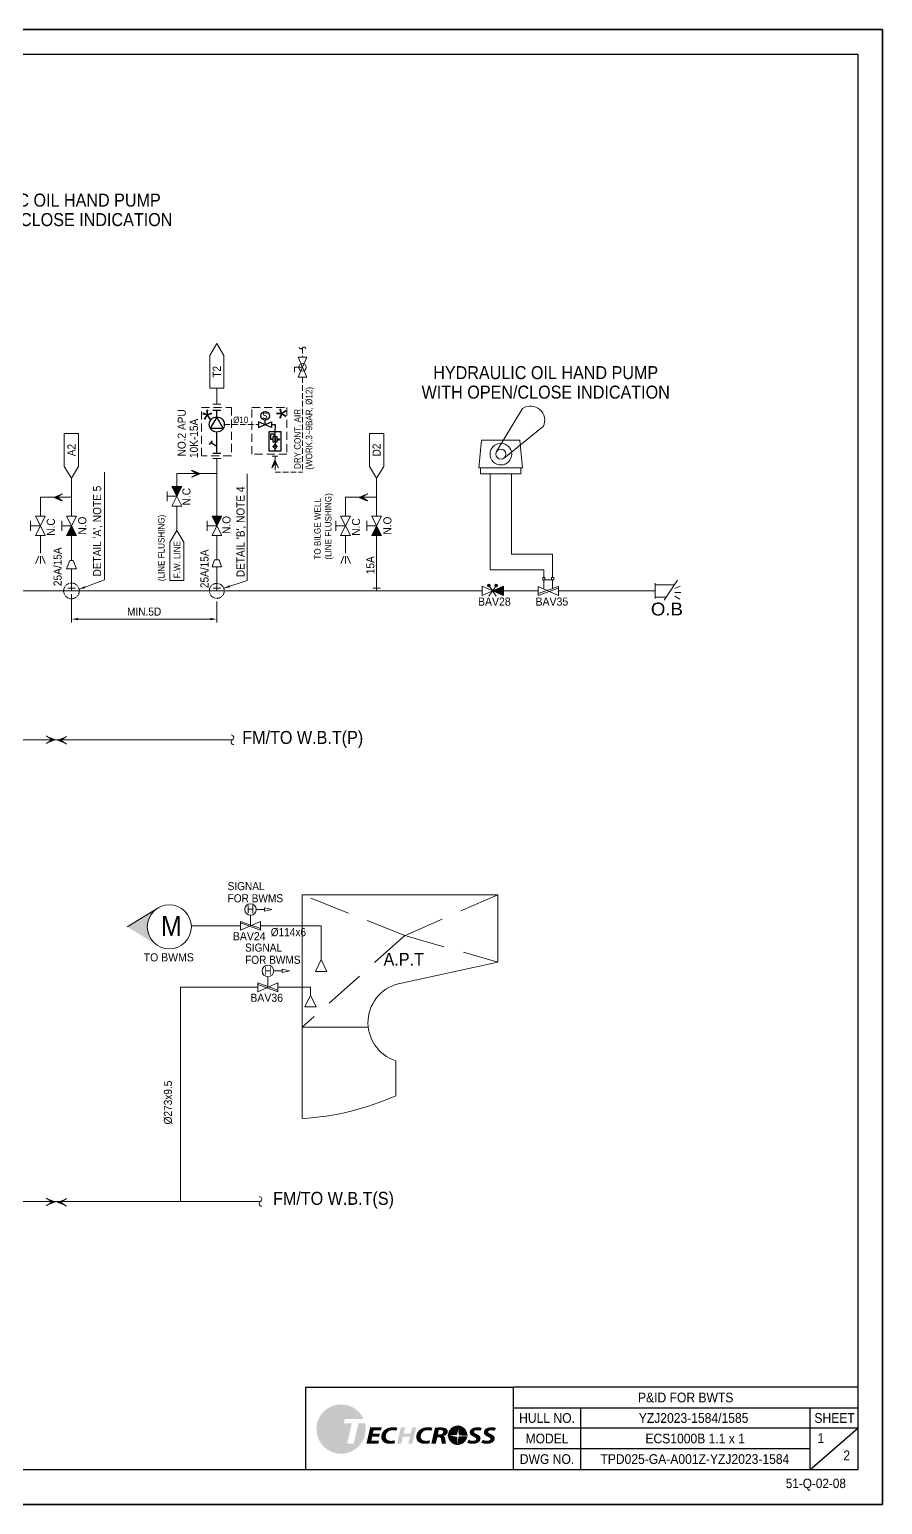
# Model space of a CAD drawing. Extents: x -553847 to 4496999, y 514150 to 878882.
# Drawn here: x 4333089 to 4359381, y 773562 to 818990 of the extents above; entities that cross this region are included whole.
import ezdxf

# ---------------------------------------------------------------- set-up
doc = ezdxf.new("R2010")
doc.units = 0
doc.header["$LTSCALE"] = 25
doc.header["$MEASUREMENT"] = 0
doc.header["$PDMODE"] = 3
doc.header["$PDSIZE"] = -7
for name, pattern in [('DASHED', [0.75, 0.5, -0.25]), ('Dashed_dotted', [9.714286, 6.857143, -1.428571, 0, -1.428571]), ('HIDDEN', [0.375, 0.25, -0.125]), ('PHANTOM', [63.5, 31.75, -6.35, 6.35, -6.35, 6.35, -6.35]), ('PHANTOM2', [31.75, 15.875, -3.175, 3.175, -3.175, 3.175, -3.175])]:
    doc.linetypes.add(name, pattern=pattern)
doc.layers.get('0').update_dxf_attribs({"linetype": 'CONTINUOUS', "lineweight": 9})
doc.layers.get('DEFPOINTS').update_dxf_attribs({"linetype": 'CONTINUOUS'})
doc.layers.add('0.1 Defpoints', color=7, linetype='CONTINUOUS', plot=False)
doc.layers.add('0.2 Dwg sheet', color=7, linetype='CONTINUOUS')
doc.layers.add('0.3 Text', color=7, linetype='CONTINUOUS')
for name, color, linetype, lineweight in [('0.4 Maker scope box', 3, 'HIDDEN', 9), ('0.5 Dim', 1, 'CONTINUOUS', 9), ('1.1 Y_Pipe', 7, 'CONTINUOUS', 13), ('1.10 Air line', 253, 'PHANTOM', 9), ('1.5 M_Equip', 4, 'CONTINUOUS', 30), ('1.7 Signal', 6, 'ZIGZAG', 9), ('1.9 Arrow', 1, 'CONTINUOUS', 9)]:
    doc.layers.add(name, color=color, linetype=linetype, lineweight=lineweight)
doc.styles.add('ARIAL', font='arial.ttf')
doc.styles.get("Standard").update_dxf_attribs({"font": '', "width": 0.95, "height": 250})
doc.styles.get('Standard').set_extended_font_data('Gulim')
doc.linetypes.add('ZIGZAG', pattern='A,0.0001,-0.2,[131,ltypeshp.shx,S=0.2,R=0,X=-0.2,Y=0],-0.4,[131,ltypeshp.shx,S=0.2,R=180,X=0.2,Y=0],-0.2', length=0.8001)
doc.dimstyles.new('TC50', dxfattribs={"dimtxt": 250, "dimasz": 200, "dimexe": 100, "dimexo": 100, "dimgap": 100, "dimtad": 1, "dimtoh": 1, "dimdec": 0, "dimrnd": 0.0005, "dimzin": 9, "dimdsep": 46, "dimtxsty": 'Standard', "dimcen": -3.5, "dimclrd": 1, "dimclre": 1, "dimazin": 2, "dimtfac": 0.6, "dimtdec": 0, "dimtmove": 0, "dimatfit": 3, "dimfxl": 4, "dimtolj": 1, "dimlwd": 15, "dimlwe": 15, "dimarcsym": 0})

# ---------------------------------------------------------------- blocks, each defined once
blk = doc.blocks.new('양식 51-Q-02-08')
at = {"layer": '0.1 Defpoints'}
blk.add_lwpolyline([(-2677005, 1033560), (-2613196, 1033560), (-2613196, 988132), (-2677005, 988132)], close=True, dxfattribs=at)
at = {"layer": '0.2 Dwg sheet'}
for p, q in [((-2630979, 991742), (-2624571, 991742)), ((-2630979, 991742), (-2630979, 989196)), ((-2624571, 989196), (-2624571, 991742)), ((-2613953, 991742), (-2624571, 991742)), ((-2624571, 991110), (-2613953, 991110)), ((-2622500, 991110), (-2622500, 989196)), ((-2615440, 991110), (-2615440, 989196)), ((-2613953, 990478), (-2624571, 990478)), ((-2615440, 989196), (-2613953, 990478)), ((-2615440, 989846), (-2624571, 989846))]:
    blk.add_line(p, q, dxfattribs=at)
blk.add_lwpolyline([(-2613953, 989196), (-2676245, 989196), (-2676245, 1032800), (-2613953, 1032800)], close=True, dxfattribs=at)
at = {"layer": '0.2 Dwg sheet', "insert": (-2623536, 989529), "char_height": 300, "width": 2070.81, "attachment_point": 5}
blk.add_mtext('DWG NO.', dxfattribs=at)
at = {"layer": '0.3 Text', "width": 0.95}
blk.add_text('51-Q-02-08', height=291.7, dxfattribs=at).set_placement((-2616177, 988637))
at = {"layer": '0.3 Text', "char_height": 300, "attachment_point": 5}
for s, insert, width in [('\\A1;SHEET', (-2614674, 990794), 1532.09), ('MODEL', (-2623536, 990162), 2070.81)]:
    blk.add_mtext(s, dxfattribs=dict(at, insert=insert, width=width))
blk = doc.blocks.new('*D207')
at = {"layer": '0.5 Dim', "color": 1, "linetype": 'ByBlock', "lineweight": 15, "ltscale": 30, "transparency": 16777216}
for p, q in [((4334383, 801600), (4334383, 800730)), ((4338866, 801370), (4338866, 800730)), ((4334583, 800830), (4338666, 800830))]:
    blk.add_line(p, q, dxfattribs=at)
at = {"layer": '0.5 Dim', "color": 1, "linetype": 'Continuous', "ltscale": 30, "transparency": 16777216}
for points in [[(4334583, 800864), (4334583, 800797), (4334383, 800830)], [(4338666, 800864), (4338666, 800797), (4338866, 800830)]]:
    blk.add_solid(points, dxfattribs=at)
at = {"layer": 'DEFPOINTS', "color": 0, "linetype": 'Continuous', "ltscale": 30, "transparency": 16777216}
for p in [(4334383, 801700), (4338866, 801470), (4338866, 800830)]:
    blk.add_point(p, dxfattribs=at)
at = {"layer": '0.5 Dim', "color": 0, "linetype": 'Continuous', "ltscale": 30, "transparency": 16777216, "insert": (4336624, 801060), "char_height": 250, "attachment_point": 5}
blk.add_mtext('\\A1;{\\C0;MIN.5D}', dxfattribs=at)

msp = doc.modelspace()

# ---------------------------------------------------------------- hatches: boundary and pattern name
at = {"layer": '0.2 Dwg sheet', "lineweight": 0}
h = msp.add_hatch(color=256, dxfattribs=at)
h.dxf.hatch_style = 2
edge = h.paths.add_edge_path()
edge.add_spline(control_points=[(4343229.4, 776057.4), (4343229.4, 776057.4), (4343082.3, 775440.7), (4343082.3, 775440.7), (4343082.3, 775440.7), (4342878.5, 775440.7), (4342878.5, 775440.7), (4342878.5, 775440.7), (4343025.7, 776057.4), (4343025.7, 776057.4), (4343025.7, 776057.4), (4342773.8, 776057.4), (4342773.8, 776057.4), (4342773.8, 776057.4), (4342809.2, 776199.2), (4342809.2, 776199.2), (4342809.2, 776199.2), (4343384.5, 776199.2), (4343384.5, 776199.2), (4343264.8, 776461.8), (4343000.2, 776644.4), (4342692.7, 776644.4), (4342273, 776644.4), (4341932.7, 776304.2), (4341932.7, 775884.3), (4341932.7, 775464.5), (4342273, 775124.2), (4342692.7, 775124.2), (4343112.6, 775124.2), (4343452.8, 775464.5), (4343452.8, 775884.3), (4343452.8, 775943.9), (4343445.7, 776001.8), (4343432.8, 776057.4), (4343432.8, 776057.4), (4343229.4, 776057.4), (4343229.4, 776057.4)], knot_values=[0, 0, 0, 0, 1, 1, 1, 2, 2, 2, 3, 3, 3, 4, 4, 4, 5, 5, 5, 6, 6, 6, 7, 7, 7, 8, 8, 8, 9, 9, 9, 10, 10, 10, 11, 11, 11, 12, 12, 12, 12], degree=3, periodic=0)
h = msp.add_hatch(color=256, dxfattribs=at)
h.dxf.hatch_style = 2
h.paths.add_polyline_path([(4343864, 775650.3), (4343652.2, 775650.3), (4343624.6, 775530), (4343863.1, 775530), (4343841.9, 775439.9), (4343475.7, 775439.9), (4343589.2, 775933.8), (4343942.9, 775933.8), (4343921.6, 775843.8), (4343696.5, 775843.8), (4343671.6, 775738.8), (4343885.3, 775738.8)])
h = msp.add_hatch(color=256, dxfattribs=at)
h.dxf.hatch_style = 2
edge = h.paths.add_edge_path()
edge.add_spline(control_points=[(4344352.5, 775453), (4344320.7, 775441.3), (4344267.4, 775431.8), (4344195.7, 775431.8), (4344037, 775431.8), (4343931.5, 775510.9), (4343931.5, 775641.5), (4343931.5, 775753.6), (4343991.8, 775840), (4344082.2, 775890), (4344144.3, 775925), (4344217, 775941.9), (4344301.1, 775941.9), (4344365.8, 775941.9), (4344414.6, 775929.5), (4344432.3, 775921.5), (4344432.3, 775921.5), (4344396.9, 775835.6), (4344396.9, 775835.6), (4344380, 775842.9), (4344340.1, 775851.8), (4344288.7, 775851.8), (4344237.3, 775851.8), (4344188.5, 775838.6), (4344152.3, 775813.7), (4344102.6, 775779.3), (4344069.8, 775722.7), (4344069.8, 775653.9), (4344069.8, 775574.7), (4344123.9, 775521.9), (4344228.5, 775521.9), (4344271, 775521.9), (4344312.7, 775527.7), (4344342, 775538.1), (4344342, 775538.1), (4344352.5, 775453), (4344352.5, 775453)], knot_values=[0, 0, 0, 0, 1, 1, 1, 2, 2, 2, 3, 3, 3, 4, 4, 4, 5, 5, 5, 6, 6, 6, 7, 7, 7, 8, 8, 8, 9, 9, 9, 10, 10, 10, 11, 11, 11, 12, 12, 12, 12], degree=3, periodic=0)
h = msp.add_hatch(color=256, dxfattribs=at)
h.dxf.hatch_style = 2
h.paths.add_polyline_path([(4344662.8, 775933.8), (4344618.5, 775741.9), (4344834.8, 775741.9), (4344879.1, 775933.8), (4345007.7, 775933.8), (4344894.2, 775439.9), (4344766.5, 775439.9), (4344813.5, 775648), (4344596.3, 775648), (4344549.3, 775439.9), (4344421.7, 775439.9), (4344535.1, 775933.8)])
h = msp.add_hatch(color=256, dxfattribs=at)
h.dxf.hatch_style = 2
edge = h.paths.add_edge_path()
edge.add_spline(control_points=[(4345430.7, 775453), (4345398.9, 775441.3), (4345345.6, 775431.8), (4345273.8, 775431.8), (4345115.2, 775431.8), (4345009.6, 775510.9), (4345009.6, 775641.5), (4345009.6, 775753.6), (4345069.9, 775840), (4345160.2, 775890), (4345222.5, 775925), (4345295.1, 775941.9), (4345379.3, 775941.9), (4345444, 775941.9), (4345492.8, 775929.5), (4345510.4, 775921.5), (4345510.4, 775921.5), (4345475, 775835.6), (4345475, 775835.6), (4345458.3, 775842.9), (4345418.3, 775851.8), (4345366.9, 775851.8), (4345315.4, 775851.8), (4345266.8, 775838.6), (4345230.4, 775813.7), (4345180.7, 775779.3), (4345147.9, 775722.7), (4345147.9, 775653.9), (4345147.9, 775574.7), (4345201.9, 775521.9), (4345306.6, 775521.9), (4345349.1, 775521.9), (4345390.8, 775527.7), (4345420, 775538.1), (4345420, 775538.1), (4345430.7, 775453), (4345430.7, 775453)], knot_values=[0, 0, 0, 0, 1, 1, 1, 2, 2, 2, 3, 3, 3, 4, 4, 4, 5, 5, 5, 6, 6, 6, 7, 7, 7, 8, 8, 8, 9, 9, 9, 10, 10, 10, 11, 11, 11, 12, 12, 12, 12], degree=3, periodic=0)
at = {"layer": '0.2 Dwg sheet', "linetype": 'Continuous', "lineweight": 0}
h = msp.add_hatch(color=256, dxfattribs=at)
h.paths.add_polyline_path([(4345981.7, 775832.7), (4345973, 775857.8), (4345937.7, 775896.3), (4345882.3, 775922.1), (4345812.2, 775934.4), (4345735.4, 775936.4), (4345663.6, 775932.9), (4345600.6, 775924.4), (4345489, 775440.2), (4345492, 775439.8), (4345614.8, 775439.8), (4345659.1, 775634.6), (4345705.5, 775634.6), (4345719.8, 775633.4), (4345744.5, 775625.9), (4345762.4, 775610.7), (4345774.4, 775585.3), (4345791.2, 775460.5), (4345795, 775444.2), (4345802.1, 775439.7), (4345927.9, 775439.7), (4345921.7, 775458.8), (4345916.4, 775487.6), (4345903.1, 775592.2), (4345896.5, 775618.6), (4345871.1, 775657.2), (4345848, 775670.9), (4345848, 775672.9), (4345861.8, 775676.9), (4345907.8, 775696.2), (4345944.2, 775722.5), (4345970.6, 775756.8), (4345982.9, 775798.8), (4345983.5, 775818.8)])
h.paths.add_polyline_path([(4345841.8, 775784.8, -0.1380365), (4345810.6, 775741.1, -0.1340355), (4345738.7, 775718.2), (4345676.5, 775718.2), (4345706.2, 775854.4), (4345769.2, 775854.4, -0.1816988), (4345829, 775834.7, -0.2969134)], flags=16)
at = {"layer": '0.2 Dwg sheet', "lineweight": 0}
h = msp.add_hatch(color=256, dxfattribs=at)
h.dxf.hatch_style = 2
edge = h.paths.add_edge_path()
edge.add_spline(control_points=[(4346312.2, 775991.7), (4346303.8, 775992.4), (4346295.4, 775993), (4346286.8, 775993), (4346185.9, 775993), (4346096.9, 775942.8), (4346042.9, 775866.2), (4346031.8, 775848.9), (4346021.9, 775830.4), (4346013.6, 775810.7), (4346001.6, 775781.9), (4345993.8, 775752.6), (4345989.7, 775723.3), (4345988.8, 775713.8), (4345988.3, 775704.2), (4345988.3, 775694.5), (4345988.3, 775693.9), (4345988.3, 775693.3), (4345988.3, 775692.7), (4346100.7, 775700), (4346231.5, 775712.8), (4346247.7, 775720), (4346268.6, 775729.4), (4346300.3, 775916.3), (4346312.2, 775991.7)], knot_values=[0, 0, 0, 0, 1, 1, 1, 2, 2, 2, 3, 3, 3, 4, 4, 4, 5, 5, 5, 6, 6, 6, 7, 7, 7, 8, 8, 8, 8], degree=3, periodic=0)
h = msp.add_hatch(color=256, dxfattribs=at)
h.dxf.hatch_style = 2
edge = h.paths.add_edge_path()
edge.add_spline(control_points=[(4346343.8, 775710.3), (4346359.1, 775700.2), (4346463.4, 775694.2), (4346585.2, 775690.7), (4346585.2, 775691.9), (4346585.4, 775693.2), (4346585.4, 775694.5), (4346585.4, 775841.1), (4346479.6, 775962.7), (4346340.3, 775988), (4346330.4, 775903), (4346314.1, 775729.8), (4346343.8, 775710.3)], knot_values=[0, 0, 0, 0, 1, 1, 1, 2, 2, 2, 3, 3, 3, 4, 4, 4, 4], degree=3, periodic=0)
h = msp.add_hatch(color=256, dxfattribs=at)
h.dxf.hatch_style = 2
edge = h.paths.add_edge_path()
edge.add_spline(control_points=[(4346623.8, 775554.2), (4346659.2, 775536.7), (4346708.8, 775522.7), (4346764.7, 775522.7), (4346813.5, 775522.7), (4346858.7, 775541.7), (4346858.7, 775579.8), (4346858.7, 775608.4), (4346832.9, 775626), (4346778.1, 775650.3), (4346715.1, 775678.1), (4346654.8, 775717.7), (4346654.8, 775781.4), (4346654.8, 775881.1), (4346759.3, 775941.9), (4346889.6, 775941.9), (4346961.4, 775941.9), (4347004.1, 775928.7), (4347029.6, 775917.7), (4347029.6, 775917.7), (4346989.8, 775829.9), (4346989.8, 775829.9), (4346970.4, 775838.6), (4346928.7, 775851.8), (4346879, 775851), (4346819.6, 775851), (4346788.6, 775826.8), (4346788.6, 775799.7), (4346788.6, 775770.3), (4346825, 775752.8), (4346875.5, 775729.4), (4346948.2, 775697.7), (4346993.4, 775657.5), (4346993.4, 775598.2), (4346993.4, 775488.2), (4346883.5, 775431.8), (4346751.3, 775431.8), (4346668.9, 775432.4), (4346608.7, 775450.1), (4346581.2, 775467), (4346581.2, 775467), (4346623.8, 775554.2), (4346623.8, 775554.2)], knot_values=[0, 0, 0, 0, 1, 1, 1, 2, 2, 2, 3, 3, 3, 4, 4, 4, 5, 5, 5, 6, 6, 6, 7, 7, 7, 8, 8, 8, 9, 9, 9, 10, 10, 10, 11, 11, 11, 12, 12, 12, 13, 13, 13, 14, 14, 14, 14], degree=3, periodic=0)
h = msp.add_hatch(color=256, dxfattribs=at)
h.dxf.hatch_style = 2
edge = h.paths.add_edge_path()
edge.add_spline(control_points=[(4347060.8, 775554.2), (4347096.3, 775536.7), (4347145.8, 775522.7), (4347201.7, 775522.7), (4347250.6, 775522.7), (4347295.7, 775541.7), (4347295.7, 775579.8), (4347295.7, 775608.4), (4347270.1, 775626), (4347215, 775650.3), (4347152.1, 775678.1), (4347091.8, 775717.7), (4347091.8, 775781.4), (4347091.8, 775881.1), (4347196.5, 775941.9), (4347326.7, 775941.9), (4347398.5, 775941.9), (4347441, 775928.7), (4347466.8, 775917.7), (4347466.8, 775917.7), (4347426.9, 775829.9), (4347426.9, 775829.9), (4347407.4, 775838.6), (4347365.8, 775851.8), (4347316.2, 775851), (4347256.8, 775851), (4347225.6, 775826.8), (4347225.6, 775799.7), (4347225.6, 775770.3), (4347262, 775752.8), (4347312.5, 775729.4), (4347385.2, 775697.7), (4347430.5, 775657.5), (4347430.5, 775598.2), (4347430.5, 775488.2), (4347320.5, 775431.8), (4347188.5, 775431.8), (4347105.9, 775432.4), (4347045.8, 775450.1), (4347018.2, 775467), (4347018.2, 775467), (4347060.8, 775554.2), (4347060.8, 775554.2)], knot_values=[0, 0, 0, 0, 1, 1, 1, 2, 2, 2, 3, 3, 3, 4, 4, 4, 5, 5, 5, 6, 6, 6, 7, 7, 7, 8, 8, 8, 9, 9, 9, 10, 10, 10, 11, 11, 11, 12, 12, 12, 13, 13, 13, 14, 14, 14, 14], degree=3, periodic=0)
h = msp.add_hatch(color=256, dxfattribs=at)
h.dxf.hatch_style = 2
edge = h.paths.add_edge_path()
edge.add_spline(control_points=[(4346238.7, 775640), (4346215.3, 775654.2), (4346085.8, 775662.1), (4345989.7, 775666.1), (4346003.1, 775524.2), (4346115.7, 775411.2), (4346257.5, 775397.4), (4346265.4, 775527.4), (4346272.9, 775619.2), (4346238.7, 775640)], knot_values=[0, 0, 0, 0, 1, 1, 1, 2, 2, 2, 3, 3, 3, 3], degree=3, periodic=0)
h = msp.add_hatch(color=256, dxfattribs=at)
h.dxf.hatch_style = 2
edge = h.paths.add_edge_path()
edge.add_spline(control_points=[(4346290.4, 775396.1), (4346439.5, 775397.9), (4346561.9, 775508.8), (4346582.1, 775652.7), (4346462.1, 775649.9), (4346360.3, 775646.5), (4346345.8, 775643.5), (4346318.8, 775637.8), (4346298.8, 775477.6), (4346290.4, 775396.1)], knot_values=[0, 0, 0, 0, 1, 1, 1, 2, 2, 2, 3, 3, 3, 3], degree=3, periodic=0)
at = {"layer": '1.1 Y_Pipe'}
for points in [[(4337631.3, 804614.2), (4337783.1, 804915.7), (4337480.5, 804915.7)], [(4334383.3, 803704.1), (4334535.2, 803402.6), (4334232.6, 803402.6)], [(4338865.7, 803704.1), (4339017.6, 804005.7), (4338715, 804005.7)], [(4343787.7, 803704.1), (4343939.6, 803402.6), (4343636.9, 803402.6)], [(4347690.4, 801844.5), (4347364.4, 801699.7), (4347690.4, 801555)]]:
    msp.add_hatch(color=256, dxfattribs=at).paths.add_polyline_path(points)
at = {"layer": '1.1 Y_Pipe', "linetype": 'Continuous', "ltscale": 30}
h = msp.add_hatch(dxfattribs=at)
h.set_pattern_fill('ANSI31', color=256, scale=1.072502, angle=-180)
h.set_pattern_definition([(225, (4407825.12348, 1143243.42312), (0.094796635586, -0.094796635586), [])])
h.paths.add_polyline_path([(4337013.6, 791913.5, 0.5309324), (4337026.6, 790789), (4336102.6, 791355.6)])
at = {"layer": '1.5 M_Equip'}
h = msp.add_hatch(color=256, dxfattribs=at)
h.paths.add_polyline_path([(4340656.7, 806290.5), (4340665.4, 806321.5), (4340648, 806321.5)])
h.paths.add_polyline_path([(4340647.9, 806409.7), (4340665.3, 806409.7), (4340656.6, 806440.7)])
at = {"layer": '1.9 Arrow'}
h = msp.add_hatch(dxfattribs=at)
h.set_pattern_fill('ANSI31', color=256, scale=0.356064, angle=90, style=0)
h.set_pattern_definition([(45, (4016764.481565, 561250.14158), (0.031471872735, -0.031471872735), [])])
h.paths.add_polyline_path([(4340559, 805485.3), (4340659.7, 805651.4), (4340760.5, 805485.3), (4340659.7, 805726.9)])
h = msp.add_hatch(dxfattribs=at)
h.set_pattern_fill('ANSI31', color=256, scale=0.382453, style=0)
h.set_pattern_definition([(315, (4071855.721377, 1147176.80577), (-0.033804374581, -0.033804374581), [])])
h.paths.add_polyline_path([(4338081.5, 805197.7), (4338260.2, 805305.4), (4338082.1, 805414.1), (4338341.3, 805305.1)])
h = msp.add_hatch(dxfattribs=at)
h.set_pattern_fill('ANSI31', color=256, scale=0.382453, angle=360, style=0)
h.set_pattern_definition([(315, (4061082.989324, 1138031.977624), (-0.033804374581, -0.033804374581), [])])
h.paths.add_polyline_path([(4334108.9, 804688.7), (4333930.2, 804581), (4334108.3, 804472.2), (4333849.1, 804581.2)])
h = msp.add_hatch(dxfattribs=at)
h.set_pattern_fill('ANSI31', color=256, scale=0.382453, angle=360, style=0)
h.set_pattern_definition([(315, (4070487.35597, 1138031.977624), (-0.033804374581, -0.033804374581), [])])
h.paths.add_polyline_path([(4343513.3, 804688.7), (4343334.6, 804581), (4343512.6, 804472.2), (4343253.5, 804581.2)])
h = msp.add_hatch(color=256, dxfattribs=at)
h.paths.add_polyline_path([(4333916.3, 797115), (4333788.7, 797115), (4333605.4, 796997.6)])
h.paths.add_polyline_path([(4333916.3, 797115), (4333605.4, 797232.5), (4333788.7, 797115)])
h = msp.add_hatch(color=256, dxfattribs=at)
h.paths.add_polyline_path([(4333923.9, 797101.1), (4334051.5, 797101.1), (4334234.8, 797218.6)])
h.paths.add_polyline_path([(4333923.9, 797101.1), (4334234.8, 796983.7), (4334051.5, 797101.1)])
h = msp.add_hatch(color=256, dxfattribs=at)
h.paths.add_polyline_path([(4333916.3, 782881.7), (4333788.7, 782881.7), (4333605.4, 782764.2)])
h.paths.add_polyline_path([(4333916.3, 782881.7), (4333605.4, 782999.1), (4333788.7, 782881.7)])
h = msp.add_hatch(color=256, dxfattribs=at)
h.paths.add_polyline_path([(4333923.9, 782867.8), (4334051.5, 782867.8), (4334234.8, 782985.2)])
h.paths.add_polyline_path([(4333923.9, 782867.8), (4334234.8, 782750.4), (4334051.5, 782867.8)])

# ---------------------------------------------------------------- linework, layer by layer
at = {"layer": '0.1 Defpoints', "color": 4, "linetype": 'ByBlock'}
msp.add_lwpolyline([(4295572.2, 773562.1), (4359381.2, 773562.1), (4359381.2, 818990), (4295572.2, 818990)], close=True, dxfattribs=at)
at = {"layer": '0.2 Dwg sheet', "linetype": 'Continuous', "lineweight": 0}
msp.add_line((4345489, 775440.2), (4345600.6, 775924.4), dxfattribs=at)
at = {"layer": '0.2 Dwg sheet', "lineweight": 0}
for points in [[(4346312.2, 775991.7), (4346300.3, 775916.3), (4346268.6, 775729.4), (4346247.7, 775720)], [(4346343.8, 775710.3), (4346314.1, 775729.8), (4346330.4, 775903), (4346340.3, 775988)], [(4346247.7, 775720), (4346231.5, 775712.8), (4346100.7, 775700), (4345988.3, 775692.7)], [(4345989.7, 775666.1), (4346085.8, 775662.1), (4346215.3, 775654.2), (4346238.7, 775640)], [(4346238.7, 775640), (4346272.9, 775619.2), (4346265.4, 775527.4), (4346257.5, 775397.4)], [(4346290.4, 775396.1), (4346298.8, 775477.6), (4346318.8, 775637.8), (4346345.8, 775643.5)], [(4346585.2, 775690.7), (4346463.4, 775694.2), (4346359.1, 775700.2), (4346343.8, 775710.3)], [(4346345.8, 775643.5), (4346360.3, 775646.5), (4346462.1, 775649.9), (4346582.1, 775652.7)]]:
    msp.add_open_spline(points, degree=3, dxfattribs=at)
at = {"layer": '0.3 Text', "linetype": 'Continuous', "ltscale": 30}
msp.add_line((4347690.4, 801844.5), (4347690.4, 801555), dxfattribs=at)
at = {"layer": '0.4 Maker scope box', "linetype": 'DASHED', "lineweight": 15, "ltscale": 20}
msp.add_lwpolyline([(4338387.7, 807350.5), (4339310.8, 807350.5), (4339310.8, 805854.9), (4338387.7, 805854.9)], close=True, dxfattribs=at)
at = {"layer": '0.4 Maker scope box', "linetype": 'DASHED', "lineweight": 15, "ltscale": 20, "elevation": -934.9}
msp.add_lwpolyline([(4339944.9, 807347.3), (4341024.9, 807347.3), (4341024.9, 805912.3), (4339944.9, 805912.3)], close=True, dxfattribs=at)
at = {"layer": '0.5 Dim', "linetype": 'PHANTOM2', "lineweight": 9, "ltscale": 0.3}
for centre, radius in [((4334383.2, 801699.7), 241.6), ((4338862.6, 801699.7), 229.6)]:
    msp.add_circle(centre, radius, dxfattribs=at)
at = {"layer": '1.1 Y_Pipe'}
for p, q in [((4338862.7, 809316.8), (4338642.9, 808952.5)), ((4338862.7, 809316.8), (4339082.6, 808952.5)), ((4338642.9, 807942.1), (4338642.9, 808952.5)), ((4339082.6, 807942.1), (4339082.6, 808952.5)), ((4339082.6, 807942.1), (4338642.9, 807942.1)), ((4338862.7, 807451.5), (4338862.7, 807942.1)), ((4338982.9, 807451.5), (4338742.6, 807451.5)), ((4334163.5, 806542.9), (4334163.5, 805532.5)), ((4334163.5, 806542.9), (4334603.2, 806542.9)), ((4334603.2, 806542.9), (4334603.2, 805532.5)), ((4343567.9, 806542.9), (4343567.9, 805532.5)), ((4343567.9, 806542.9), (4344007.5, 806542.9)), ((4344007.5, 806542.9), (4344007.5, 805532.5)), ((4334383.4, 805168.2), (4334163.5, 805532.5)), ((4334383.4, 805168.2), (4334603.2, 805532.5)), ((4338982.8, 805775.6), (4338742.4, 805775.6)), ((4338866.1, 804005.7), (4338862.6, 805775.6)), ((4343787.7, 805168.2), (4343567.9, 805532.5)), ((4343787.7, 805168.2), (4344007.5, 805532.5)), ((4334383.4, 804005.7), (4334383.4, 805168.2)), ((4338864.2, 805317.1), (4337631.3, 805317.1)), ((4337631.3, 805317.1), (4337631.3, 804614.2)), ((4343787.7, 804005.7), (4343787.7, 805168.2)), ((4334383.4, 804582), (4333426.7, 804582)), ((4333426.7, 804582), (4333426.7, 804005.7)), ((4337329.7, 804764.9), (4337329.7, 804463.4)), ((4337631.3, 804614.2), (4337329.7, 804614.2)), ((4337782, 804915.7), (4337480.5, 804915.7)), ((4337480.5, 804915.7), (4337631.3, 804614.2)), ((4337631.3, 804614.2), (4337480.5, 804312.6)), ((4337631.3, 804614.2), (4337782, 804915.7)), ((4337631.3, 804614.2), (4337782, 804312.6)), ((4343787.7, 804582), (4342831, 804582)), ((4342831, 804582), (4342831, 804005.7)), ((4337480.5, 804312.6), (4337782, 804312.6)), ((4337631.3, 804312.6), (4337631.3, 803560.5)), ((4333125.2, 803553.3), (4333125.2, 803854.9)), ((4333426.7, 803704.1), (4333125.2, 803704.1)), ((4333275.9, 804005.7), (4333577.5, 804005.7)), ((4333426.7, 803704.1), (4333275.9, 804005.7)), ((4333275.9, 803402.6), (4333426.7, 803704.1)), ((4333426.7, 803704.1), (4333577.5, 804005.7)), ((4333426.7, 803704.1), (4333577.5, 803402.6)), ((4334081.8, 803553.3), (4334081.8, 803854.9)), ((4334383.4, 803704.1), (4334081.8, 803704.1)), ((4334232.6, 804005.7), (4334534.1, 804005.7)), ((4334383.3, 803704.1), (4334232.6, 804005.7)), ((4334232.6, 803402.6), (4334383.4, 803704.1)), ((4334383.4, 803704.1), (4334534.1, 804005.7)), ((4334383.4, 803704.1), (4334534.1, 803402.6)), ((4338564.2, 803854.9), (4338564.2, 803553.3)), ((4338865.8, 803704.1), (4338564.2, 803704.1)), ((4339016.5, 804005.7), (4338715, 804005.7)), ((4338715, 804005.7), (4338865.8, 803704.1)), ((4338865.7, 803704.1), (4338715, 803402.6)), ((4338865.8, 803704.1), (4339016.5, 804005.7)), ((4338865.8, 803704.1), (4339016.5, 803402.6)), ((4342529.5, 803553.3), (4342529.5, 803854.9)), ((4342831.1, 803704.1), (4342529.5, 803704.1)), ((4342680.3, 804005.7), (4342981.8, 804005.7)), ((4342831, 803704.1), (4342680.3, 804005.7)), ((4342680.3, 803402.6), (4342831, 803704.1)), ((4342831, 803704.1), (4342981.8, 803402.6)), ((4342831.1, 803704.1), (4342981.8, 804005.7)), ((4343486.2, 803553.3), (4343486.2, 803854.9)), ((4343787.7, 803704.1), (4343486.2, 803704.1)), ((4343636.9, 804005.7), (4343938.5, 804005.7)), ((4343787.7, 803704.1), (4343636.9, 804005.7)), ((4343636.9, 803402.6), (4343787.7, 803704.1)), ((4343787.7, 803704.1), (4343938.5, 804005.7)), ((4343787.7, 803704.1), (4343938.5, 803402.6)), ((4333577.5, 803402.6), (4333275.9, 803402.6)), ((4333426.7, 803402.6), (4333426.7, 802858.4)), ((4334534.1, 803402.6), (4334232.6, 803402.6)), ((4334383.4, 803402.6), (4334383.3, 802634.7)), ((4337631.3, 803560.5), (4337411.4, 803196.2)), ((4337411.4, 802017.9), (4337411.4, 803196.2)), ((4337631.3, 803560.5), (4337851.1, 803196.2)), ((4337851.1, 802017.9), (4337851.1, 803196.2)), ((4338715, 803402.6), (4339016.5, 803402.6)), ((4338865.8, 803402.6), (4338865.8, 802658)), ((4342981.8, 803402.6), (4342680.3, 803402.6)), ((4342831, 803402.6), (4342831, 802858.4)), ((4343938.5, 803402.6), (4343636.9, 803402.6)), ((4343787.7, 803402.6), (4343787.6, 801699.7)), ((4333375.9, 802770.5), (4333276.9, 802548.4)), ((4333426.7, 802770.5), (4333426.7, 802548.4)), ((4333477.4, 802770.5), (4333576.4, 802548.4)), ((4342780.3, 802770.5), (4342681.3, 802548.4)), ((4342831, 802770.5), (4342831, 802548.4)), ((4342881.8, 802770.5), (4342980.8, 802548.4)), ((4334328, 802634.7), (4334230.5, 802374.7)), ((4334230.5, 802374.7), (4334536, 802374.7)), ((4334383.2, 802634.7), (4334328, 802634.7)), ((4334383.2, 802634.7), (4334438.5, 802634.7)), ((4334383.3, 802374.7), (4334383.2, 801699.7)), ((4334438.5, 802634.7), (4334536, 802374.7)), ((4338792, 802658), (4338723.8, 802436.6)), ((4338723.8, 802436.6), (4339007.7, 802436.6)), ((4338792, 802658), (4338939.5, 802658)), ((4338865.8, 802436.6), (4338865.8, 801699.7)), ((4338939.5, 802658), (4339007.7, 802436.6)), ((4337851.1, 802017.9), (4337411.4, 802017.9)), ((4347038.4, 801555), (4347038.4, 801844.5)), ((4347038.4, 801844.5), (4347690.4, 801555)), ((4347690.4, 801844.5), (4347038.4, 801555)), ((4347253.2, 801905), (4347210, 801860.1)), ((4347268.9, 801901.3), (4347214.3, 801844.6)), ((4347280.6, 801893.4), (4347222.6, 801833.2)), ((4347288.9, 801882), (4347234.3, 801825.3)), ((4347293.2, 801866.5), (4347250, 801821.6)), ((4347364.4, 801699.7), (4347275.3, 801829)), ((4347364.4, 801699.7), (4347453.6, 801828.9)), ((4347472.5, 801908.6), (4347429.3, 801863.7)), ((4347488.2, 801904.9), (4347433.6, 801848.2)), ((4347499.8, 801897), (4347441.9, 801836.9)), ((4347508.2, 801885.7), (4347453.6, 801828.9)), ((4347512.5, 801870.1), (4347469.2, 801825.2)), ((4348770, 801562.2), (4348770, 801837.2)), ((4348770, 801837.2), (4349389.4, 801562.2)), ((4349389.4, 801837.2), (4348770, 801615.3)), ((4349389.4, 801562.2), (4349389.4, 801837.2)), ((4352369.9, 801938.9), (4352369.9, 801460.6)), ((4352972.1, 801891.1), (4352369.9, 801891.1)), ((4353065.9, 802031.9), (4352656.2, 801417.3)), ((4352981.7, 801771.7), (4353145, 801843.1)), ((4334270.7, 801785.7), (4334495.7, 801785.7)), ((4338750.1, 801786.3), (4338975.1, 801786.3)), ((4343675.1, 801785.7), (4343900.1, 801785.7)), ((4347364.4, 801699.7), (4347251.6, 801536.2)), ((4347364.4, 801699.7), (4347477.3, 801536.1)), ((4349389.4, 801787.7), (4348770, 801562.2)), ((4352369.9, 801506.7), (4352715.8, 801506.7)), ((4352981.7, 801652.2), (4353161, 801652.2)), ((4352981.7, 801532.6), (4353134.8, 801445.3)), ((4339590.5, 791247.3), (4339590.5, 791522.3)), ((4340209.9, 791522.3), (4339590.5, 791247.3)), ((4339590.5, 791522.3), (4340209.9, 791300.4)), ((4339590.5, 791472.8), (4340209.9, 791247.3)), ((4339900.2, 791384.8), (4339900.2, 791711)), ((4340209.9, 791247.3), (4340209.9, 791522.3)), ((4340129, 789353.4), (4340129, 789628.4)), ((4340748.4, 789628.4), (4340129, 789353.4)), ((4340129, 789628.4), (4340748.4, 789406.5)), ((4340129, 789578.9), (4340748.4, 789353.4)), ((4340438.7, 789490.9), (4340438.7, 789817.1)), ((4340748.4, 789353.4), (4340748.4, 789628.4))]:
    msp.add_line(p, q, dxfattribs=at)
at = {"layer": '1.1 Y_Pipe', "linetype": 'Continuous', "ltscale": 30}
for p, q in [((4348288.1, 807320.5), (4347486.3, 805993.4)), ((4348928.3, 806769.3), (4347716.3, 805792.6)), ((4346936.5, 805485.8), (4347024.3, 806345)), ((4347024.3, 806345), (4348197.7, 806345)), ((4348285.5, 805485.8), (4348197.7, 806345)), ((4348285.5, 805485.8), (4346936.5, 805485.8)), ((4346988.7, 805485.8), (4346988.7, 805301.1)), ((4348234, 805485.8), (4348234, 805301.1)), ((4346988.7, 805301.1), (4348233.6, 805301.1)), ((4347283.3, 802347.2), (4347283.3, 805301.1)), ((4347941.1, 802827.3), (4347941.1, 805303)), ((4337480.5, 804915.7), (4337782, 804915.7)), ((4338715, 804005.7), (4339016.5, 804005.7)), ((4334232.6, 803402.6), (4334534.1, 803402.6)), ((4343636.9, 803402.6), (4343938.5, 803402.6)), ((4349212.5, 802827.3), (4347941.1, 802827.3)), ((4349212.5, 802107.3), (4349212.5, 802827.3)), ((4348942.6, 802347.2), (4347283.3, 802347.2)), ((4348942.6, 802107.3), (4348942.6, 802347.2)), ((4348942.6, 801760.6), (4348942.6, 802044.7)), ((4349176.9, 802044.7), (4348978.2, 802044.7)), ((4349212.5, 801773.9), (4349212.5, 802044.7)), ((4336102.6, 791355.6), (4337079.2, 791953.6)), ((4342075.9, 790344.8), (4342075.9, 791384.8)), ((4341752.6, 789250.4), (4341752.6, 789490.9))]:
    msp.add_line(p, q, dxfattribs=at)
at = {"layer": '1.1 Y_Pipe', "linetype": 'Continuous', "ltscale": 100}
for p, q in [((4331746.1, 801699.7), (4334383.2, 801699.7)), ((4334383.2, 801699.7), (4345387.7, 801699.7)), ((4345387.7, 801699.7), (4347038.4, 801699.7)), ((4347690.4, 801699.7), (4348770, 801699.7)), ((4349389.4, 801699.7), (4352369.9, 801699.7)), ((4339345.7, 797115.8), (4316914.1, 797115.8)), ((4347527.9, 792343.8), (4341491.2, 792343.8)), ((4341491.2, 792343.8), (4341491.2, 785448.6)), ((4347527.9, 792343.8), (4347527.9, 790265.8)), ((4339590.5, 791384.8), (4338078.5, 791384.8)), ((4342075.9, 791384.8), (4340209.9, 791384.8)), ((4347527.9, 790265.8), (4344553.4, 789619.1)), ((4340129, 789490.9), (4337742.6, 789490.9)), ((4337742.6, 789490.9), (4337742.6, 782896.2)), ((4341752.6, 789490.9), (4340748.4, 789490.9)), ((4341491.2, 788262.2), (4343530.1, 788262.2)), ((4344376.9, 787228.3), (4344376.9, 786151.7)), ((4340208.6, 782896.2), (4316914.1, 782896.2))]:
    msp.add_line(p, q, dxfattribs=at)
at = {"layer": '1.1 Y_Pipe', "linetype": 'DASHED', "ltscale": 100}
for p, q in [((4344661.2, 791085), (4341491.2, 792343.8)), ((4347527.9, 792343.8), (4344661.2, 791085)), ((4344661.2, 791085), (4341491.2, 788262.2)), ((4344661.2, 791085), (4347527.9, 790265.8))]:
    msp.add_line(p, q, dxfattribs=at)
at = {"layer": '1.1 Y_Pipe', "ltscale": 30}
for p, q in [((4342075.9, 790344.8), (4341899.9, 789980.5)), ((4342252, 789980.5), (4342075.9, 790344.8)), ((4341899.9, 789980.5), (4342252, 789980.5)), ((4341752.6, 789250.4), (4341576.5, 788886.1)), ((4341928.6, 788886.1), (4341752.6, 789250.4)), ((4341576.5, 788886.1), (4341928.6, 788886.1))]:
    msp.add_line(p, q, dxfattribs=at)
at = {"layer": '1.1 Y_Pipe', "linetype": 'Continuous', "ltscale": 30}
for points in [[(4348978.2, 802107.3), (4348978.2, 802044.7), (4348907, 802044.7), (4348907, 802107.3)], [(4349248.1, 802107.3), (4349248.1, 802044.7), (4349176.9, 802044.7), (4349176.9, 802107.3)]]:
    msp.add_lwpolyline(points, close=True, dxfattribs=at)
for centre, radius in [((4347619, 805913.2), 334.5), ((4347619, 805913.2), 155), ((4337400.3, 791355.6), 678.8), ((4339900.2, 791888.7), 177.6), ((4340438.7, 789994.7), 177.6)]:
    msp.add_circle(centre, radius, dxfattribs=at)
at = {"layer": '1.1 Y_Pipe'}
for centre in [(4347251.6, 801863.3), (4347470.9, 801866.9)]:
    msp.add_circle(centre, 41.7, dxfattribs=at)
at = {"layer": '1.1 Y_Pipe', "linetype": 'Continuous', "ltscale": 30}
msp.add_arc((4348529.5, 806953.5), 439.3, 335.20444, 123.34125, dxfattribs=at)
at = {"layer": '1.1 Y_Pipe'}
for centre, start, end in [((4339306.1, 797184.4), 300, 90), ((4339385.3, 797047.2), 120, 270), ((4340168.9, 782964.8), 300, 90), ((4340248.2, 782827.6), 120, 270)]:
    msp.add_arc(centre, 79.2, start, end, dxfattribs=at)
at = {"layer": '1.1 Y_Pipe', "linetype": 'Continuous', "ltscale": 100}
for centre, radius, start, end in [((4344755.6, 788402.3), 1233.5, 99.43684, 252.12124), ((4341042.8, 793563), 8126.8, 273.16258, 294.22125)]:
    msp.add_arc(centre, radius, start, end, dxfattribs=at)
at = {"layer": '1.10 Air line', "linetype": 'Dashed_dotted'}
for p, q in [((4341503.8, 809182.1), (4341503.8, 808896.9)), ((4341503.8, 808277.5), (4341503.8, 805354)), ((4339094.7, 806822.6), (4340151, 806822.6)), ((4340568.1, 805846.7), (4340745.1, 805846.7)), ((4340656.6, 805846.7), (4340656.6, 805354)), ((4340656.6, 805354), (4341503.8, 805354))]:
    msp.add_line(p, q, dxfattribs=at)
at = {"layer": '1.10 Air line', "linetype": 'ByBlock', "ltscale": 0.3}
for p, q in [((4341366.3, 808896.9), (4341641.3, 808896.9)), ((4341641.3, 808896.9), (4341366.3, 808277.5)), ((4341641.3, 808277.5), (4341366.3, 808896.9)), ((4341503.8, 808587.2), (4341258.7, 808587.2)), ((4341258.7, 808432.3), (4341258.7, 808587.2)), ((4341641.3, 808277.5), (4341366.3, 808277.5))]:
    msp.add_line(p, q, dxfattribs=at)
msp.add_circle((4341503.8, 808587.2), 115.4, dxfattribs=at)
for centre, start, end in [((4341454.3, 809210.7), 180, 330), ((4341553.4, 809153.5), 0, 150)]:
    msp.add_arc(centre, 57.2, start, end, dxfattribs=at)
at = {"layer": '1.5 M_Equip', "color": 4}
for p, q in [((4338982.9, 807251.3), (4338742.6, 807251.3)), ((4338862.7, 807054.6), (4338862.7, 807251.3)), ((4338862.7, 805937.8), (4338862.9, 806590.6)), ((4338722.3, 806326.1), (4338622.4, 806208.9)), ((4338862.7, 806143.2), (4338670.2, 806268.8)), ((4338742.5, 805937.8), (4338982.9, 805937.7))]:
    msp.add_line(p, q, dxfattribs=at)
at = {"layer": '1.5 M_Equip'}
for p, q in [((4340151, 806911.1), (4340151, 806734.1)), ((4340549.7, 806734), (4340151, 806911.1)), ((4340151, 806734.1), (4340549.8, 806911)), ((4340350.4, 806822.5), (4340350.4, 806962.1)), ((4340549.8, 806911), (4340549.7, 806734)), ((4340549.7, 806822.5), (4340656.7, 806822.5)), ((4340656.7, 806822.5), (4340656.5, 806596.3)), ((4340526.4, 806365.5), (4340526.3, 806532.7)), ((4340526.3, 806532.7), (4340602.9, 806532.7)), ((4340587.7, 806365.5), (4340526.4, 806365.5)), ((4340602.9, 806532.7), (4340656.6, 806440.7)), ((4340656.6, 806440.7), (4340647.9, 806409.7)), ((4340665.3, 806409.7), (4340647.9, 806409.7)), ((4340656.5, 806596.3), (4340656.8, 806215.8)), ((4340665.3, 806409.7), (4340656.6, 806440.7)), ((4340656.7, 806290.5), (4340656.6, 806440.7)), ((4340725.6, 806365.7), (4340749.7, 806339.2)), ((4340749.7, 806339.2), (4340764.7, 806394.5)), ((4340764.7, 806394.5), (4340786.5, 806339.3)), ((4340786.5, 806339.3), (4340809.9, 806395.4)), ((4340621.8, 806110.4), (4340621.7, 806180.6)), ((4340727.1, 806145.6), (4340621.7, 806145.5)), ((4340656.7, 806290.5), (4340648, 806321.5)), ((4340665.4, 806321.5), (4340648, 806321.5)), ((4340665.4, 806321.5), (4340656.7, 806290.5)), ((4340656.9, 806012.4), (4340656.9, 806075.3))]:
    msp.add_line(p, q, dxfattribs=at)
at = {"layer": '1.5 M_Equip', "color": 4}
msp.add_lwpolyline([(4338862.7, 807054.6), (4338661.8, 806706.6), (4339063.6, 806706.6)], close=True, dxfattribs=at)
at = {"layer": '1.5 M_Equip', "elevation": 0}
for points in [[(4340470.7, 806596.3), (4340470.6, 806012.4), (4340842.6, 806012.4), (4340842.6, 806596.3)], [(4340725.7, 806290.5), (4340725.6, 806440.8), (4340587.6, 806440.7), (4340587.8, 806290.4)], [(4340656.9, 806075.3), (4340727.1, 806145.6), (4340656.8, 806215.8), (4340586.6, 806145.5)]]:
    msp.add_lwpolyline(points, close=True, dxfattribs=at)
at = {"layer": '1.5 M_Equip', "color": 4}
msp.add_circle((4338862.7, 806822.6), 232, dxfattribs=at)
at = {"layer": '1.5 M_Equip'}
msp.add_circle((4340350.4, 807093.8), 131.6, dxfattribs=at)
at = {"layer": '1.7 Signal', "linetype": 'ZIGZAG', "ltscale": 10}
for p, q in [((4340077.8, 791888.7), (4340334.1, 791888.7)), ((4340616.3, 789994.7), (4340872.6, 789994.7))]:
    msp.add_line(p, q, dxfattribs=at)
at = {"layer": '1.9 Arrow'}
for p, q in [((4333605.4, 797232.5), (4333788.7, 797115)), ((4333605.4, 796997.6), (4333788.7, 797115)), ((4334234.8, 797218.6), (4334051.5, 797101.1)), ((4334234.8, 796983.7), (4334051.5, 797101.1)), ((4340334.1, 791938.7), (4340334.1, 791838.6)), ((4340561.1, 791888.7), (4340334.1, 791938.7)), ((4340334.1, 791838.6), (4340561.1, 791888.7)), ((4340872.6, 790044.8), (4340872.6, 789944.6)), ((4341099.6, 789994.7), (4340872.6, 790044.8)), ((4340872.6, 789944.6), (4341099.6, 789994.7)), ((4333605.4, 782999.1), (4333788.7, 782881.7)), ((4333605.4, 782764.2), (4333788.7, 782881.7)), ((4334234.8, 782985.2), (4334051.5, 782867.8)), ((4334234.8, 782750.4), (4334051.5, 782867.8))]:
    msp.add_line(p, q, dxfattribs=at)

# ---------------------------------------------------------------- block references
at = {"color": 217, "linetype": 'Continuous', "true_color": 0x93278f}
msp.add_blockref('양식 51-Q-02-08', (6972577.2, -214570), dxfattribs=at)

# ---------------------------------------------------------------- texts
at = {"layer": '0.3 Text', "linetype": 'Continuous', "width": 0.95}
for s, height, p in [('(WORK.3~9BAR, Ø12)', 200, (4341804.9, 805432.7)), ('NO.2 APU', 250, (4337905.3, 805842.4)), ('DRY CONT. AIR ', 200, (4341448.4, 805454.4)), ('10K-15A', 250, (4338280.8, 805792.6)), ('25A/15A', 250, (4338607.9, 801783.5))]:
    msp.add_text(s, height=height, rotation=90, dxfattribs=at).set_placement(p)
at = {"layer": '0.3 Text'}
for s, height, width, p in [('Ø10', 200, 0.95, (4339365.1, 806867.5, -934.9)), ('BAV28', 250, 0.99, (4346913, 801245.6)), ('BAV35', 250, 0.99, (4348686.8, 801245.6)), ('O.B', 396, 1.109649, (4352240.6, 800942.6)), ('BAV24', 250, 0.99, (4339357.6, 790938.6)), ('Ø114x6', 250, 0.95, (4340524.8, 791065.2)), ('TO BWMS', 250, 0.99, (4336608.4, 790289.1)), ('BAV36', 250, 0.99, (4339896.1, 789044.6))]:
    msp.add_text(s, height=height, dxfattribs=dict(at, width=width)).set_placement(p)
at = {"layer": '0.3 Text', "width": 0.95}
for s, height, rotation, p in [('s', 248.9, 0.00724, (4340272.7, 806998.9)), ('N.C', 250, 90, (4338050.7, 804334.2)), ('N.C', 250, 90, (4333873.5, 803399.9)), ('N.C', 250, 90, (4343277.8, 803399.9)), ('25A/15A', 250, 90, (4334081, 801847.8)), ('15A', 250, 90, (4343719.7, 802213.5)), ('Ø273x9.5', 250, 90, (4337480.7, 785268.6))]:
    msp.add_text(s, height=height, rotation=rotation, dxfattribs=at).set_placement(p)
at = {"layer": '0.3 Text', "color": 4, "linetype": 'Continuous', "width": 0.95}
for s, p in [('1', (4357378.7, 775457.3)), ('2', (4358174.5, 774924.8))]:
    msp.add_text(s, height=300, dxfattribs=at).set_placement(p)
at = {"layer": '0.3 Text', "char_height": 400, "attachment_point": 5, "line_spacing_factor": 0.9}
for s, width, insert in [('\\pxqc;HYDRAULIC OIL HAND PUMP \\PWITH OPEN/CLOSE INDICATION', 8519.21, (4333668.8, 813432.1, 0)), ('\\pxqc;HYDRAULIC OIL HAND PUMP \\PWITH OPEN/CLOSE INDICATION', 8519.21, (4349000.2, 808118.9, 0)), ('\\pxqc,t9;FM/TO W.B.T(P)', 7504.303, (4341511.3, 797125.2)), ('\\pxqc,t9;A.P.T', 6815.001, (4344624.1, 790352.6)), ('\\pxqc,t9;FM/TO W.B.T(S)', 9815.352, (4342459.2, 782930.8))]:
    msp.add_mtext_dynamic_manual_height_columns(s, width=width, gutter_width=1000, heights=[0], dxfattribs=dict(at, insert=insert))
at = {"layer": '0.3 Text', "rotation": 90}
for s, insert, char_height, width, attachment_point in [('\\pxqc;T2', (4338862.7, 808447.3), 250, 1009.722, 5), ('\\pxqc;A2', (4334383.4, 806037.7), 250, 1009.722, 5), ('\\pxqc;D2', (4343787.7, 806037.7), 250, 1009.722, 5), ('\\pxql;(LINE FLUSHING)', (4337051.5, 802000.4), 200, 3714.7, 1), ('\\pxqc;F.W. LINE', (4337536.3, 800806), 200, 3714.7, 1)]:
    msp.add_mtext(s, dxfattribs=dict(at, insert=insert, char_height=char_height, width=width, attachment_point=attachment_point))
at = {"layer": '0.3 Text', "char_height": 250, "attachment_point": 1, "rotation": 90}
for s, insert in [("DETAIL 'A', NOTE 5", (4335048.7, 802144)), ('N.O', (4334590.5, 803434.4)), ('N.O', (4339034.1, 803455.7)), ('N.O', (4343994.8, 803434.4))]:
    msp.add_mtext(s, dxfattribs=dict(at, insert=insert))
at = {"layer": '0.3 Text', "color": 0, "insert": (4339468.9, 802120.5), "char_height": 250, "attachment_point": 1, "rotation": 90}
msp.add_mtext("DETAIL 'B', NOTE 4", dxfattribs=at)
at = {"layer": '0.3 Text', "insert": (4341864.1, 802664), "char_height": 200, "attachment_point": 1, "rotation": 90}
msp.add_mtext_dynamic_manual_height_columns('TO BILGE WELL\\P(LINE FLUSHING)', width=3714.7, gutter_width=1000, heights=[0], dxfattribs=at)
at = {"layer": '0.3 Text', "color": 3, "char_height": 250, "width": 3089.316, "attachment_point": 5, "line_spacing_factor": 0.9}
for insert in [(4340741, 792418.9), (4341279.5, 790524.9)]:
    msp.add_mtext('\\pxql;SIGNAL\\PFOR BWMS', dxfattribs=dict(at, insert=insert))
at = {"layer": '0.3 Text', "color": 4, "char_height": 300, "attachment_point": 5}
for s, insert, width in [('\\A1;\\pxqc;P&ID FOR BWTS', (4353315.3, 776856), 10618.125), ('\\A1;YZJ2023-1584/1585', (4353558.3, 776224.7), 6962.578), ('\\pxqc;ECS1000B 1.1 x 1', (4353607, 775591.7), 7060), ('\\A1;TPD025-GA-A001Z-YZJ2023-1584', (4353597, 774959.5), 7039.897)]:
    msp.add_mtext(s, dxfattribs=dict(at, insert=insert, width=width))
at = {"layer": '0.3 Text', "insert": (4349041.6, 776223.8), "char_height": 300, "width": 2070.807, "attachment_point": 5}
msp.add_mtext('HULL NO.', dxfattribs=at)
at = {"layer": '0.4 Maker scope box', "style": 'ARIAL'}
msp.add_text('*', height=616, dxfattribs=at).set_placement((4338401.5, 806667.4))
msp.add_text('*', height=616, rotation=90.16445, dxfattribs=at).set_placement((4341315.1, 806994.4))
at = {"layer": '1.1 Y_Pipe', "linetype": 'Continuous', "ltscale": 30, "width": 0.95}
msp.add_text('M', height=612.9, dxfattribs=at).set_placement((4337144, 791071.9))
at = {"layer": '1.1 Y_Pipe', "color": 255, "char_height": 250, "width": 3464.914, "attachment_point": 5, "line_spacing_factor": 0.9}
for insert in [(4339902.1, 791889.3), (4340440.6, 789995.4)]:
    msp.add_mtext('{\\C256;H}', dxfattribs=dict(at, insert=insert))

# ---------------------------------------------------------------- dimensions: what is measured, and where the dimension line sits
at = {"layer": '0.5 Dim', "color": 0, "linetype": 'Continuous', "ltscale": 30}
dim = msp.add_linear_dim(base=(4338865.8, 800830.5), p1=(4334383.2, 801699.7), p2=(4338865.8, 801470.2), text='{\\C0;MIN.5D}', dimstyle='TC50', override={"dimtoh": 0, "dimarcsym": 1}, dxfattribs=at)
dim.commit()
dim.dimension.update_dxf_attribs({"geometry": '*D207', "text_midpoint": (4336624.5, 800830.5), "dimtype": 160})

# ---------------------------------------------------------------- leaders
at = {"layer": '0.5 Dim'}
msp.add_leader([(4334614.2, 801745.9), (4335399.2, 802044.1), (4335399.2, 805358.2)], dimstyle='TC50', override={"dimgap": 100, "dimtad": 0, "dimarcsym": 1}, dxfattribs=at)
at = {"layer": '0.5 Dim', "color": 0}
msp.add_leader([(4339075.2, 801779.8), (4339794.3, 802020.6), (4339794.3, 805309.7)], dimstyle='TC50', override={"dimgap": 100, "dimtad": 0, "dimarcsym": 1}, dxfattribs=at)

doc.saveas('drawing.dxf')
